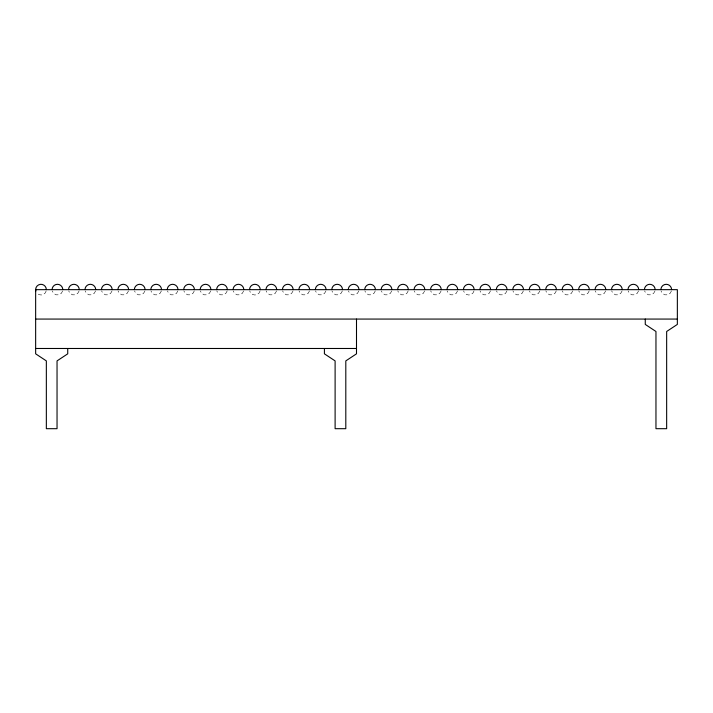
<?xml version="1.0" encoding="UTF-8"?>
<svg xmlns="http://www.w3.org/2000/svg" width="713" height="713" viewBox="0 0 713 713"><rect width="100%" height="100%" fill="white"/><g stroke="black" fill="none" stroke-linecap="round" stroke-linejoin="round"><path stroke-width="0.53" stroke-dasharray="3.56 2.67" d="M671.405 291.038A5.348 5.348 0 0 1 661.076 291.038M654.953 291.038A5.348 5.348 0 0 1 644.623 291.038M638.5 291.038A5.348 5.348 0 0 1 628.171 291.038M622.048 291.038A5.348 5.348 0 0 1 611.718 291.038M605.595 291.038A5.348 5.348 0 0 1 595.266 291.038M589.143 291.038A5.348 5.348 0 0 1 578.813 291.038M572.682 291.038A5.348 5.348 0 0 1 562.352 291.038M556.229 291.038A5.348 5.348 0 0 1 545.9 291.038M539.777 291.038A5.348 5.348 0 0 1 529.447 291.038M523.324 291.038A5.348 5.348 0 0 1 512.995 291.038M506.872 291.038A5.348 5.348 0 0 1 496.542 291.038M490.419 291.038A5.348 5.348 0 0 1 480.09 291.038M473.967 291.038A5.348 5.348 0 0 1 463.628 291.038M457.505 291.038A5.348 5.348 0 0 1 447.176 291.038M441.053 291.038A5.348 5.348 0 0 1 430.723 291.038M424.6 291.038A5.348 5.348 0 0 1 414.271 291.038M408.148 291.038A5.348 5.348 0 0 1 397.818 291.038M391.695 291.038A5.348 5.348 0 0 1 381.366 291.038M375.243 291.038A5.348 5.348 0 0 1 364.913 291.038M358.782 291.038A5.348 5.348 0 0 1 348.452 291.038M342.329 291.038A5.348 5.348 0 0 1 332 291.038M325.877 291.038A5.348 5.348 0 0 1 315.547 291.038M309.424 291.038A5.348 5.348 0 0 1 299.095 291.038M292.972 291.038A5.348 5.348 0 0 1 282.642 291.038M276.519 291.038A5.348 5.348 0 0 1 266.19 291.038M260.067 291.038A5.348 5.348 0 0 1 249.728 291.038M243.605 291.038A5.348 5.348 0 0 1 233.276 291.038M227.153 291.038A5.348 5.348 0 0 1 216.823 291.038M210.7 291.038A5.348 5.348 0 0 1 200.371 291.038M194.248 291.038A5.348 5.348 0 0 1 183.918 291.038M177.795 291.038A5.348 5.348 0 0 1 167.466 291.038M161.343 291.038A5.348 5.348 0 0 1 151.013 291.038M144.882 291.038A5.348 5.348 0 0 1 134.552 291.038M128.429 291.038A5.348 5.348 0 0 1 118.1 291.038M111.977 291.038A5.348 5.348 0 0 1 101.647 291.038M95.524 291.038A5.348 5.348 0 0 1 85.195 291.038M79.072 291.038A5.348 5.348 0 0 1 68.742 291.038M62.619 291.038A5.348 5.348 0 0 1 52.29 291.038M46.167 291.038A5.348 5.348 0 0 1 37.219 293.435"/><path stroke-width="1.07" d="M35.65 319.067L677.35 319.067M35.65 348.479L356.5 348.479M645.265 319.067L645.265 324.415L655.96 331.483L655.96 428.691L666.655 428.691L666.655 331.483L677.35 324.415L677.35 289.656L35.65 289.656L35.65 353.826L46.345 360.894L46.345 428.691L57.04 428.691L57.04 360.894L67.735 353.826L67.735 348.479M356.5 319.067L356.5 353.826L345.805 360.894L345.805 428.691L335.11 428.691L335.11 360.894L324.415 353.826L324.415 348.479M35.828 291.038A5.348 5.348 0 0 1 40.302 284.353A5.348 5.348 0 0 1 46.345 289.656M660.898 289.656A5.348 5.348 0 0 1 666.245 284.309A5.348 5.348 0 0 1 671.593 289.656M644.445 289.656A5.348 5.348 0 0 1 649.793 284.309A5.348 5.348 0 0 1 655.14 289.656M627.993 289.656A5.348 5.348 0 0 1 633.34 284.309A5.348 5.348 0 0 1 638.688 289.656M611.531 289.656A5.348 5.348 0 0 1 616.879 284.309A5.348 5.348 0 0 1 622.226 289.656M595.079 289.656A5.348 5.348 0 0 1 600.426 284.309A5.348 5.348 0 0 1 605.774 289.656M578.626 289.656A5.348 5.348 0 0 1 583.974 284.309A5.348 5.348 0 0 1 589.321 289.656M562.174 289.656A5.348 5.348 0 0 1 567.521 284.309A5.348 5.348 0 0 1 572.869 289.656M545.721 289.656A5.348 5.348 0 0 1 551.069 284.309A5.348 5.348 0 0 1 556.416 289.656M529.269 289.656A5.348 5.348 0 0 1 534.616 284.309A5.348 5.348 0 0 1 539.964 289.656M512.807 289.656A5.348 5.348 0 0 1 518.155 284.309A5.348 5.348 0 0 1 523.502 289.656M496.355 289.656A5.348 5.348 0 0 1 501.702 284.309A5.348 5.348 0 0 1 507.05 289.656M479.902 289.656A5.348 5.348 0 0 1 485.25 284.309A5.348 5.348 0 0 1 490.597 289.656M463.45 289.656A5.348 5.348 0 0 1 468.798 284.309A5.348 5.348 0 0 1 474.145 289.656M446.998 289.656A5.348 5.348 0 0 1 452.345 284.309A5.348 5.348 0 0 1 457.693 289.656M430.545 289.656A5.348 5.348 0 0 1 435.893 284.309A5.348 5.348 0 0 1 441.24 289.656M414.093 289.656A5.348 5.348 0 0 1 419.44 284.309A5.348 5.348 0 0 1 424.788 289.656M397.631 289.656A5.348 5.348 0 0 1 402.979 284.309A5.348 5.348 0 0 1 408.326 289.656M381.179 289.656A5.348 5.348 0 0 1 386.526 284.309A5.348 5.348 0 0 1 391.874 289.656M364.726 289.656A5.348 5.348 0 0 1 370.074 284.309A5.348 5.348 0 0 1 375.421 289.656M348.274 289.656A5.348 5.348 0 0 1 353.621 284.309A5.348 5.348 0 0 1 358.969 289.656M331.821 289.656A5.348 5.348 0 0 1 337.169 284.309A5.348 5.348 0 0 1 342.516 289.656M315.369 289.656A5.348 5.348 0 0 1 320.716 284.309A5.348 5.348 0 0 1 326.064 289.656M298.907 289.656A5.348 5.348 0 0 1 304.255 284.309A5.348 5.348 0 0 1 309.602 289.656M282.455 289.656A5.348 5.348 0 0 1 287.802 284.309A5.348 5.348 0 0 1 293.15 289.656M266.002 289.656A5.348 5.348 0 0 1 271.35 284.309A5.348 5.348 0 0 1 276.697 289.656M249.55 289.656A5.348 5.348 0 0 1 254.898 284.309A5.348 5.348 0 0 1 260.245 289.656M233.098 289.656A5.348 5.348 0 0 1 238.445 284.309A5.348 5.348 0 0 1 243.793 289.656M216.645 289.656A5.348 5.348 0 0 1 221.993 284.309A5.348 5.348 0 0 1 227.34 289.656M200.193 289.656A5.348 5.348 0 0 1 205.54 284.309A5.348 5.348 0 0 1 210.888 289.656M183.731 289.656A5.348 5.348 0 0 1 189.079 284.309A5.348 5.348 0 0 1 194.426 289.656M167.279 289.656A5.348 5.348 0 0 1 172.626 284.309A5.348 5.348 0 0 1 177.974 289.656M150.826 289.656A5.348 5.348 0 0 1 156.174 284.309A5.348 5.348 0 0 1 161.521 289.656M134.374 289.656A5.348 5.348 0 0 1 139.721 284.309A5.348 5.348 0 0 1 145.069 289.656M117.921 289.656A5.348 5.348 0 0 1 123.269 284.309A5.348 5.348 0 0 1 128.616 289.656M101.469 289.656A5.348 5.348 0 0 1 106.816 284.309A5.348 5.348 0 0 1 112.164 289.656M85.007 289.656A5.348 5.348 0 0 1 90.355 284.309A5.348 5.348 0 0 1 95.702 289.656M68.555 289.656A5.348 5.348 0 0 1 73.902 284.309A5.348 5.348 0 0 1 79.25 289.656M52.102 289.656A5.348 5.348 0 0 1 57.45 284.309A5.348 5.348 0 0 1 62.797 289.656"/></g></svg>
